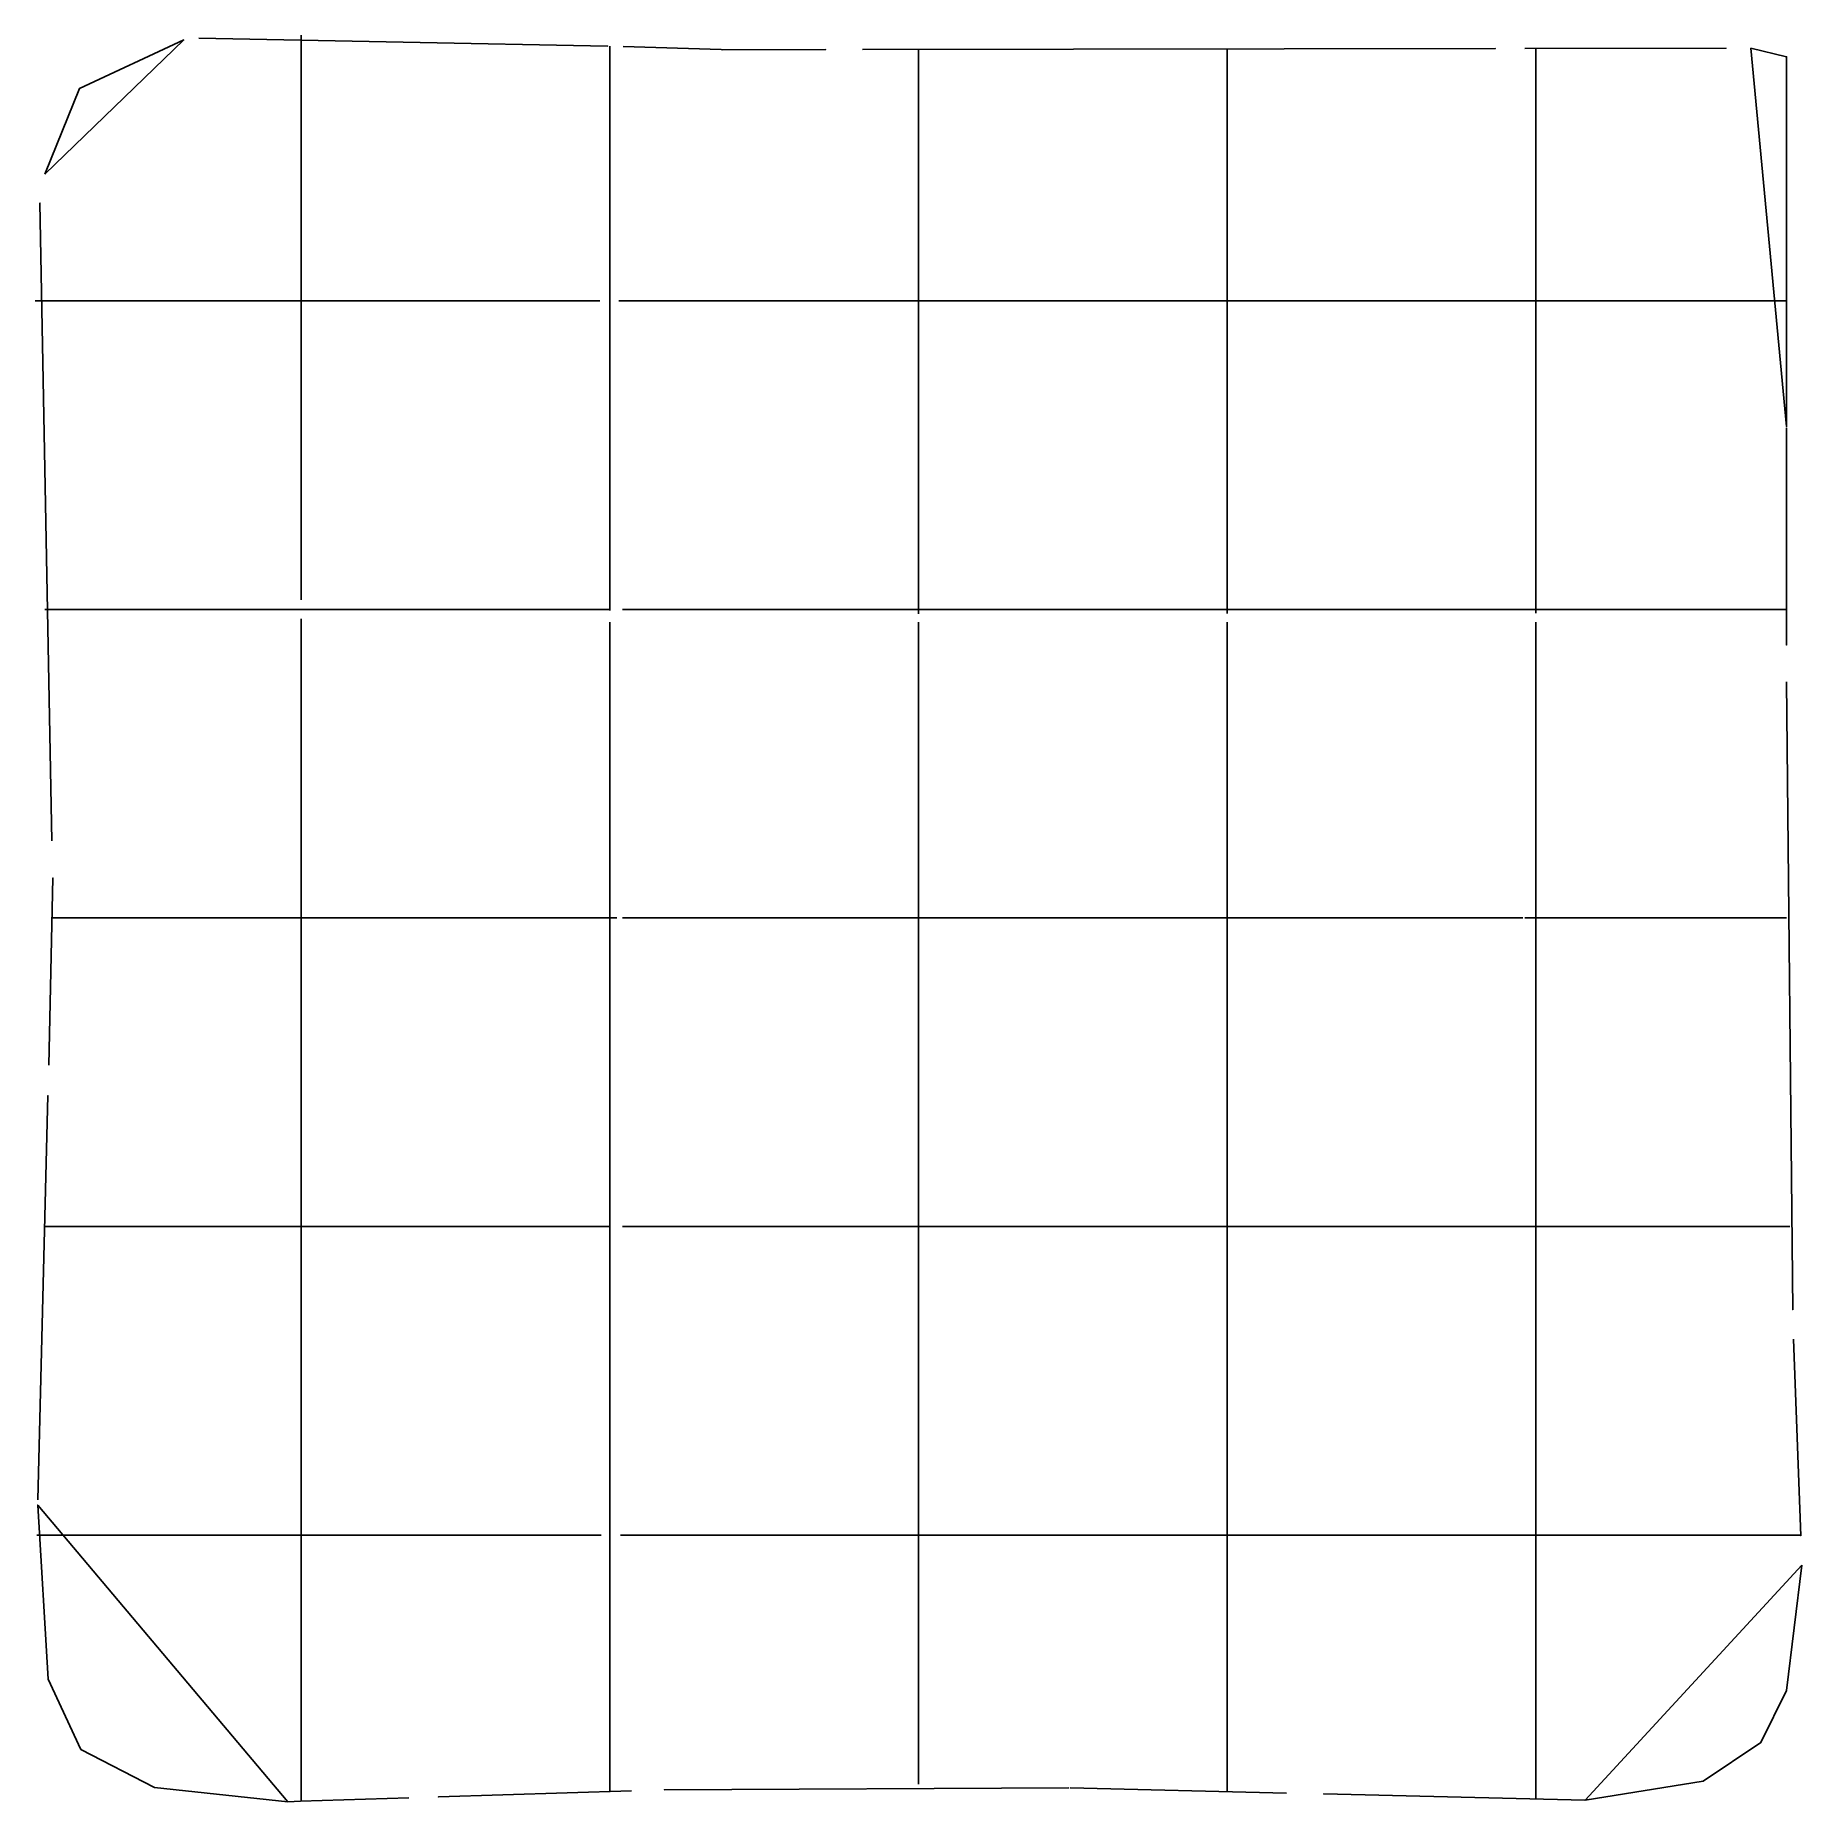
# Model space of a CAD drawing. Header units: metres. Extents: x 0.4 to 14.7, y 0.4 to 14.7.
import ezdxf

# ---------------------------------------------------------------- set-up
doc = ezdxf.new("R2010")
doc.units = ezdxf.units.M

msp = doc.modelspace()

# ---------------------------------------------------------------- linework, layer by layer
for p, q in [((2.593, 14.371), (2.593, 14.742)), ((5.093, 14.267), (5.093, 14.655)), ((7.593, 14.387), (7.593, 14.628)), ((10.093, 14.238), (10.093, 14.631)), ((12.593, 14.243), (12.593, 14.635)), ((2.593, 14.074), (2.593, 14.371)), ((7.593, 14.199), (7.593, 14.387)), ((5.093, 14.035), (5.093, 14.267)), ((7.593, 13.904), (7.593, 14.199)), ((10.093, 14.023), (10.093, 14.238)), ((12.593, 14.025), (12.593, 14.243)), ((2.593, 13.974), (2.593, 14.074)), ((5.093, 13.921), (5.093, 14.035)), ((12.593, 13.908), (12.593, 14.025)), ((2.593, 13.476), (2.593, 13.974)), ((5.093, 13.351), (5.093, 13.921)), ((7.593, 13.312), (7.593, 13.904)), ((10.093, 13.906), (10.093, 14.023)), ((10.093, 13.317), (10.093, 13.906)), ((12.593, 13.323), (12.593, 13.908)), ((2.593, 13.112), (2.593, 13.476)), ((5.093, 13.067), (5.093, 13.351)), ((7.593, 13.052), (7.593, 13.312)), ((10.093, 13.054), (10.093, 13.317)), ((12.593, 13.057), (12.593, 13.323)), ((2.593, 12.956), (2.593, 13.112)), ((5.093, 12.91), (5.093, 13.067)), ((7.593, 12.896), (7.593, 13.052)), ((10.093, 12.898), (10.093, 13.054)), ((12.593, 12.9), (12.593, 13.057)), ((2.593, 12.281), (2.593, 12.956)), ((5.093, 12.235), (5.093, 12.91)), ((7.593, 12.221), (7.593, 12.896)), ((10.093, 12.223), (10.093, 12.898)), ((12.593, 12.225), (12.593, 12.9)), ((0.438, 12.592), (0.808, 12.592)), ((0.438, 12.592), (0.808, 12.592)), ((0.808, 12.592), (1.11, 12.592)), ((1.11, 12.592), (1.208, 12.592)), ((1.208, 12.592), (1.701, 12.592)), ((1.701, 12.592), (2.07, 12.592)), ((2.07, 12.592), (2.227, 12.592)), ((2.227, 12.592), (2.902, 12.592)), ((2.902, 12.592), (3.497, 12.592)), ((3.497, 12.592), (3.895, 12.592)), ((3.895, 12.592), (3.974, 12.592)), ((3.974, 12.592), (4.99, 12.592)), ((4.99, 12.592), (4.992, 12.592)), ((4.992, 12.592), (5.006, 12.592)), ((5.006, 12.592), (5.01, 12.592)), ((5.165, 12.592), (5.166, 12.592)), ((5.166, 12.592), (5.175, 12.592)), ((5.175, 12.592), (5.189, 12.592)), ((5.189, 12.592), (5.194, 12.592)), ((5.194, 12.592), (6.209, 12.592)), ((6.209, 12.592), (6.289, 12.592)), ((6.289, 12.592), (6.686, 12.592)), ((6.686, 12.592), (7.279, 12.592)), ((7.279, 12.592), (7.954, 12.592)), ((7.954, 12.592), (8.111, 12.592)), ((8.111, 12.592), (8.603, 12.592)), ((8.603, 12.592), (9.001, 12.592)), ((9.001, 12.592), (9.08, 12.592)), ((9.08, 12.592), (9.57, 12.592)), ((9.57, 12.592), (10.245, 12.592)), ((10.245, 12.592), (10.917, 12.592)), ((10.917, 12.592), (11.315, 12.592)), ((11.315, 12.592), (11.395, 12.592)), ((11.395, 12.592), (11.704, 12.592)), ((11.704, 12.592), (12.488, 12.592)), ((12.488, 12.592), (13.163, 12.592)), ((13.163, 12.592), (13.393, 12.592)), ((13.393, 12.592), (13.512, 12.592)), ((13.512, 12.592), (14.021, 12.592)), ((14.021, 12.592), (14.232, 12.592)), ((14.232, 12.592), (14.626, 12.592)), ((2.593, 11.687), (2.593, 12.281)), ((5.093, 11.664), (5.093, 12.235)), ((7.593, 11.656), (7.593, 12.221)), ((10.093, 11.657), (10.093, 12.223)), ((12.593, 11.658), (12.593, 12.225)), ((2.593, 11.289), (2.593, 11.687)), ((5.093, 11.266), (5.093, 11.664)), ((7.593, 11.258), (7.593, 11.656)), ((10.093, 11.26), (10.093, 11.657)), ((12.593, 11.261), (12.593, 11.658)), ((2.593, 11.209), (2.593, 11.289)), ((2.593, 10.193), (2.593, 11.209)), ((5.093, 11.186), (5.093, 11.266)), ((5.093, 10.183), (5.093, 11.186)), ((7.593, 11.179), (7.593, 11.258)), ((7.593, 10.179), (7.593, 11.179)), ((10.093, 11.18), (10.093, 11.26)), ((10.093, 10.179), (10.093, 11.18)), ((12.593, 11.181), (12.593, 11.261)), ((12.593, 10.179), (12.593, 11.181)), ((2.593, 10.187), (2.593, 10.193)), ((2.593, 10.174), (2.593, 10.187)), ((2.593, 10.17), (2.593, 10.174)), ((2.593, 10.169), (2.593, 10.17)), ((5.093, 10.175), (5.093, 10.183)), ((5.093, 10.152), (5.093, 10.175)), ((7.593, 10.172), (7.593, 10.179)), ((7.593, 10.148), (7.593, 10.172)), ((10.093, 10.176), (10.093, 10.179)), ((10.093, 10.152), (10.093, 10.176)), ((12.593, 10.155), (12.593, 10.179)), ((0.514, 10.092), (0.899, 10.092)), ((0.514, 10.092), (0.899, 10.092)), ((0.899, 10.092), (1.142, 10.092)), ((1.142, 10.092), (1.254, 10.092)), ((1.254, 10.092), (1.811, 10.092)), ((1.811, 10.092), (2.11, 10.092)), ((2.11, 10.092), (2.266, 10.092)), ((2.266, 10.092), (2.942, 10.092)), ((2.942, 10.092), (3.517, 10.092)), ((3.517, 10.092), (3.915, 10.092)), ((3.915, 10.092), (3.994, 10.092)), ((3.994, 10.092), (4.998, 10.092)), ((4.998, 10.092), (5.005, 10.092)), ((5.005, 10.092), (5.082, 10.092)), ((5.082, 10.092), (5.086, 10.092)), ((5.086, 10.092), (5.087, 10.092)), ((5.093, 10.087), (5.093, 10.152)), ((5.093, 10.083), (5.093, 10.087)), ((5.093, 10.082), (5.093, 10.083)), ((5.196, 10.092), (5.233, 10.092)), ((5.233, 10.092), (5.304, 10.092)), ((5.304, 10.092), (6.229, 10.092)), ((6.229, 10.092), (6.309, 10.092)), ((6.309, 10.092), (6.707, 10.092)), ((6.707, 10.092), (7.319, 10.092)), ((7.319, 10.092), (7.994, 10.092)), ((7.593, 10.125), (7.593, 10.148)), ((7.593, 10.06), (7.593, 10.125)), ((7.593, 10.056), (7.593, 10.06)), ((7.593, 10.055), (7.593, 10.056)), ((7.994, 10.092), (8.151, 10.092)), ((8.151, 10.092), (8.623, 10.092)), ((8.623, 10.092), (9.021, 10.092)), ((9.021, 10.092), (9.453, 10.092)), ((9.453, 10.092), (9.61, 10.092)), ((9.61, 10.092), (10.285, 10.092)), ((10.093, 10.103), (10.093, 10.152)), ((10.093, 10.077), (10.093, 10.103)), ((10.093, 10.063), (10.093, 10.077)), ((10.093, 10.059), (10.093, 10.063)), ((10.285, 10.092), (10.938, 10.092)), ((10.938, 10.092), (11.335, 10.092)), ((11.335, 10.092), (11.415, 10.092)), ((11.415, 10.092), (11.744, 10.092)), ((11.744, 10.092), (12.528, 10.092)), ((12.528, 10.092), (13.203, 10.092)), ((12.593, 10.144), (12.593, 10.155)), ((12.593, 10.067), (12.593, 10.144)), ((12.593, 10.063), (12.593, 10.067)), ((12.593, 10.062), (12.593, 10.063)), ((13.203, 10.092), (13.424, 10.092)), ((13.424, 10.092), (13.542, 10.092)), ((13.542, 10.092), (14.197, 10.092)), ((14.197, 10.092), (14.383, 10.092)), ((14.383, 10.092), (14.626, 10.092)), ((2.593, 10.004), (2.593, 10.014)), ((2.593, 9.99), (2.593, 10.004)), ((2.593, 9.989), (2.593, 9.99)), ((2.593, 8.974), (2.593, 9.989)), ((5.093, 9.938), (5.093, 9.987)), ((5.093, 9.849), (5.093, 9.938)), ((7.593, 9.917), (7.593, 9.988)), ((7.593, 9.792), (7.593, 9.917)), ((10.093, 9.919), (10.093, 9.988)), ((10.093, 9.799), (10.093, 9.919)), ((12.593, 9.922), (12.593, 9.988)), ((12.593, 9.807), (12.593, 9.922)), ((5.093, 8.952), (5.093, 9.849)), ((7.593, 8.944), (7.593, 9.792)), ((10.093, 8.945), (10.093, 9.799)), ((12.593, 8.946), (12.593, 9.807)), ((2.593, 8.895), (2.593, 8.974)), ((2.593, 8.497), (2.593, 8.895)), ((5.093, 8.872), (5.093, 8.952)), ((7.593, 8.865), (7.593, 8.944)), ((10.093, 8.866), (10.093, 8.945)), ((12.593, 8.867), (12.593, 8.946)), ((5.093, 8.474), (5.093, 8.872)), ((7.593, 8.467), (7.593, 8.865)), ((10.093, 8.468), (10.093, 8.866)), ((12.593, 8.469), (12.593, 8.867)), ((2.593, 7.903), (2.593, 8.497)), ((5.093, 7.858), (5.093, 8.474)), ((7.593, 7.843), (7.593, 8.467)), ((10.093, 7.845), (10.093, 8.468)), ((12.593, 7.847), (12.593, 8.469)), ((2.593, 7.228), (2.593, 7.903)), ((5.093, 7.183), (5.093, 7.858)), ((7.593, 7.168), (7.593, 7.843)), ((10.093, 7.17), (10.093, 7.845)), ((12.593, 7.172), (12.593, 7.847)), ((0.576, 7.592), (1.008, 7.592)), ((0.576, 7.592), (1.008, 7.592)), ((1.008, 7.592), (1.294, 7.592)), ((1.294, 7.592), (1.9, 7.592)), ((1.9, 7.592), (2.143, 7.592)), ((2.143, 7.592), (2.299, 7.592)), ((2.299, 7.592), (2.974, 7.592)), ((2.974, 7.592), (3.534, 7.592)), ((3.534, 7.592), (3.932, 7.592)), ((3.932, 7.592), (4.011, 7.592)), ((4.011, 7.592), (5.01, 7.592)), ((5.01, 7.592), (5.056, 7.592)), ((5.056, 7.592), (5.105, 7.592)), ((5.105, 7.592), (5.144, 7.592)), ((5.144, 7.592), (5.148, 7.592)), ((5.148, 7.592), (5.149, 7.592)), ((5.196, 7.592), (5.283, 7.592)), ((5.283, 7.592), (5.43, 7.592)), ((5.43, 7.592), (6.246, 7.592)), ((6.246, 7.592), (6.325, 7.592)), ((6.325, 7.592), (6.723, 7.592)), ((6.723, 7.592), (7.352, 7.592)), ((7.352, 7.592), (8.027, 7.592)), ((8.027, 7.592), (8.183, 7.592)), ((8.183, 7.592), (8.64, 7.592)), ((8.64, 7.592), (9.038, 7.592)), ((9.038, 7.592), (9.486, 7.592)), ((9.486, 7.592), (9.642, 7.592)), ((9.642, 7.592), (10.317, 7.592)), ((10.317, 7.592), (10.954, 7.592)), ((10.954, 7.592), (11.352, 7.592)), ((11.352, 7.592), (11.431, 7.592)), ((11.431, 7.592), (12.195, 7.592)), ((12.195, 7.592), (12.377, 7.592)), ((12.377, 7.592), (12.489, 7.592)), ((12.504, 7.592), (12.514, 7.592)), ((12.514, 7.592), (12.54, 7.592)), ((12.54, 7.592), (12.566, 7.592)), ((12.566, 7.592), (12.591, 7.592)), ((12.591, 7.592), (12.625, 7.592)), ((12.625, 7.592), (12.649, 7.592)), ((12.649, 7.592), (12.669, 7.592)), ((12.669, 7.592), (13.448, 7.592)), ((13.448, 7.592), (13.567, 7.592)), ((13.567, 7.592), (14.021, 7.592)), ((14.021, 7.592), (14.232, 7.592)), ((14.232, 7.592), (14.626, 7.592)), ((2.593, 7.072), (2.593, 7.228)), ((5.093, 7.026), (5.093, 7.183)), ((7.593, 7.012), (7.593, 7.168)), ((10.093, 7.014), (10.093, 7.17)), ((12.593, 7.016), (12.593, 7.172)), ((2.593, 6.581), (2.593, 7.072)), ((5.093, 6.558), (5.093, 7.026)), ((7.593, 6.55), (7.593, 7.012)), ((10.093, 6.551), (10.093, 7.014)), ((12.593, 6.552), (12.593, 7.016)), ((2.593, 6.183), (2.593, 6.581)), ((5.093, 6.16), (5.093, 6.558)), ((7.593, 6.152), (7.593, 6.55)), ((10.093, 6.153), (10.093, 6.551)), ((12.593, 6.155), (12.593, 6.552)), ((2.593, 6.103), (2.593, 6.183)), ((5.093, 5.724), (5.093, 6.16)), ((10.093, 5.711), (10.093, 6.153)), ((12.593, 5.713), (12.593, 6.155)), ((2.593, 5.612), (2.593, 6.103)), ((7.593, 5.709), (7.593, 6.152)), ((2.593, 4.937), (2.593, 5.612)), ((5.093, 5.567), (5.093, 5.724)), ((7.593, 5.557), (7.593, 5.709)), ((10.093, 5.554), (10.093, 5.711)), ((12.593, 5.557), (12.593, 5.713)), ((5.093, 4.892), (5.093, 5.567)), ((7.593, 5.553), (7.593, 5.557)), ((7.593, 4.878), (7.593, 5.553)), ((10.093, 4.879), (10.093, 5.554)), ((12.593, 4.881), (12.593, 5.557)), ((0.513, 5.092), (0.933, 5.092)), ((0.513, 5.092), (0.933, 5.092)), ((0.933, 5.092), (1.253, 5.092)), ((1.253, 5.092), (1.811, 5.092)), ((1.811, 5.092), (2.11, 5.092)), ((2.11, 5.092), (2.266, 5.092)), ((2.266, 5.092), (2.941, 5.092)), ((2.941, 5.092), (3.517, 5.092)), ((3.517, 5.092), (3.915, 5.092)), ((3.915, 5.092), (3.994, 5.092)), ((3.994, 5.092), (4.997, 5.092)), ((4.997, 5.092), (5.005, 5.092)), ((5.005, 5.092), (5.042, 5.092)), ((5.042, 5.092), (5.081, 5.092)), ((5.081, 5.092), (5.085, 5.092)), ((5.085, 5.092), (5.086, 5.092)), ((5.196, 5.092), (5.232, 5.092)), ((5.232, 5.092), (5.299, 5.092)), ((5.299, 5.092), (5.303, 5.092)), ((5.303, 5.092), (6.229, 5.092)), ((6.229, 5.092), (6.309, 5.092)), ((6.309, 5.092), (6.707, 5.092)), ((6.707, 5.092), (7.319, 5.092)), ((7.319, 5.092), (7.994, 5.092)), ((7.994, 5.092), (8.15, 5.092)), ((8.15, 5.092), (8.623, 5.092)), ((8.623, 5.092), (8.639, 5.092)), ((8.639, 5.092), (9.021, 5.092)), ((9.021, 5.092), (9.453, 5.092)), ((9.453, 5.092), (9.609, 5.092)), ((9.609, 5.092), (10.284, 5.092)), ((10.284, 5.092), (10.937, 5.092)), ((10.937, 5.092), (11.335, 5.092)), ((11.335, 5.092), (11.415, 5.092)), ((11.415, 5.092), (11.743, 5.092)), ((11.743, 5.092), (12.528, 5.092)), ((12.528, 5.092), (13.203, 5.092)), ((13.203, 5.092), (13.445, 5.092)), ((13.445, 5.092), (13.56, 5.092)), ((13.56, 5.092), (14.034, 5.092)), ((14.034, 5.092), (14.262, 5.092)), ((14.262, 5.092), (14.651, 5.092)), ((2.593, 4.266), (2.593, 4.937)), ((5.093, 4.243), (5.093, 4.892)), ((7.593, 4.236), (7.593, 4.878)), ((10.093, 4.237), (10.093, 4.879)), ((12.593, 4.238), (12.593, 4.881)), ((2.593, 3.868), (2.593, 4.266)), ((5.093, 3.845), (5.093, 4.243)), ((7.593, 3.838), (7.593, 4.236)), ((10.093, 3.839), (10.093, 4.237)), ((12.593, 3.84), (12.593, 4.238)), ((2.593, 3.789), (2.593, 3.868)), ((2.593, 3.478), (2.593, 3.789)), ((5.093, 3.766), (5.093, 3.845)), ((5.093, 3.433), (5.093, 3.766)), ((7.593, 3.759), (7.593, 3.838)), ((7.593, 2.699), (7.593, 3.759)), ((10.093, 3.76), (10.093, 3.839)), ((10.093, 2.701), (10.093, 3.76)), ((12.593, 3.761), (12.593, 3.84)), ((12.593, 2.702), (12.593, 3.761)), ((2.593, 2.694), (2.593, 3.478)), ((5.093, 2.649), (5.093, 3.433)), ((0.45, 2.592), (0.62, 2.592)), ((0.45, 2.592), (0.62, 2.592)), ((0.62, 2.592), (0.854, 2.592)), ((0.854, 2.592), (1.215, 2.592)), ((1.215, 2.592), (1.72, 2.592)), ((1.72, 2.592), (2.077, 2.592)), ((2.077, 2.592), (2.233, 2.592)), ((2.233, 2.592), (2.908, 2.592)), ((2.593, 2.019), (2.593, 2.694)), ((2.908, 2.592), (3.5, 2.592)), ((3.5, 2.592), (3.898, 2.592)), ((3.898, 2.592), (3.977, 2.592)), ((3.977, 2.592), (4.991, 2.592)), ((4.991, 2.592), (5.018, 2.592)), ((5.018, 2.592), (5.022, 2.592)), ((5.022, 2.592), (5.023, 2.592)), ((5.093, 1.974), (5.093, 2.649)), ((5.178, 2.592), (5.188, 2.592)), ((5.188, 2.592), (5.195, 2.592)), ((5.195, 2.592), (6.213, 2.592)), ((6.213, 2.592), (6.292, 2.592)), ((6.292, 2.592), (6.69, 2.592)), ((6.69, 2.592), (7.286, 2.592)), ((7.286, 2.592), (7.961, 2.592)), ((7.593, 2.638), (7.593, 2.699)), ((7.593, 2.613), (7.593, 2.638)), ((7.593, 2.579), (7.593, 2.613)), ((7.593, 2.534), (7.593, 2.579)), ((7.961, 2.592), (8.117, 2.592)), ((8.117, 2.592), (8.606, 2.592)), ((8.606, 2.592), (9.004, 2.592)), ((9.004, 2.592), (9.083, 2.592)), ((9.083, 2.592), (9.576, 2.592)), ((9.576, 2.592), (10.251, 2.592)), ((10.093, 2.611), (10.093, 2.701)), ((10.093, 2.605), (10.093, 2.611)), ((10.093, 2.593), (10.093, 2.605)), ((10.093, 2.582), (10.093, 2.593)), ((10.093, 2.57), (10.093, 2.582)), ((10.251, 2.592), (10.921, 2.592)), ((10.921, 2.592), (11.319, 2.592)), ((11.319, 2.592), (11.398, 2.592)), ((11.398, 2.592), (11.71, 2.592)), ((11.71, 2.592), (12.495, 2.592)), ((12.495, 2.592), (13.17, 2.592)), ((12.593, 2.592), (12.593, 2.702)), ((12.593, 2.586), (12.593, 2.592)), ((12.593, 2.541), (12.593, 2.586)), ((13.17, 2.592), (13.509, 2.592)), ((13.509, 2.592), (13.609, 2.592)), ((13.609, 2.592), (14.073, 2.592)), ((14.073, 2.592), (14.367, 2.592)), ((14.367, 2.592), (14.739, 2.592)), ((7.593, 2.519), (7.593, 2.534)), ((7.593, 1.757), (7.593, 2.519)), ((10.093, 2.538), (10.093, 2.57)), ((10.093, 2.52), (10.093, 2.538)), ((10.093, 1.707), (10.093, 2.52)), ((12.593, 2.521), (12.593, 2.541)), ((12.593, 1.652), (12.593, 2.521)), ((2.593, 1.668), (2.593, 2.019)), ((5.093, 1.717), (5.093, 1.974)), ((5.093, 1.605), (5.093, 1.717)), ((7.593, 1.637), (7.593, 1.757)), ((2.593, 1.57), (2.593, 1.668)), ((5.093, 0.937), (5.093, 1.605)), ((7.593, 1.172), (7.593, 1.637)), ((10.093, 1.596), (10.093, 1.707)), ((10.093, 1.142), (10.093, 1.596)), ((12.593, 1.55), (12.593, 1.652)), ((2.593, 1.109), (2.593, 1.57)), ((12.593, 1.116), (12.593, 1.55)), ((7.593, 1.171), (7.593, 1.172)), ((7.593, 0.972), (7.593, 1.171)), ((2.593, 0.807), (2.593, 1.109)), ((10.093, 0.9), (10.093, 1.142)), ((12.593, 0.829), (12.593, 1.116)), ((5.093, 0.73), (5.093, 0.937)), ((7.593, 0.574), (7.593, 0.972)), ((7.593, 0.574), (7.593, 0.972)), ((10.093, 0.515), (10.093, 0.9)), ((10.093, 0.515), (10.093, 0.9)), ((2.593, 0.437), (2.593, 0.807)), ((2.593, 0.437), (2.593, 0.807)), ((5.093, 0.516), (5.093, 0.73)), ((5.093, 0.516), (5.093, 0.73)), ((12.593, 0.455), (12.593, 0.829)), ((12.593, 0.455), (12.593, 0.829))]:
    msp.add_line(p, q)
for points in [[(0.515, 13.617), (0.797, 14.312), (1.64, 14.705)], [(1.762, 14.718), (5.073, 14.655)], [(5.073, 14.655), (5.074, 14.655)], [(5.074, 14.655), (5.074, 14.655)], [(5.201, 14.651), (5.993, 14.626)], [(5.993, 14.626), (6.006, 14.625)], [(6.006, 14.625), (6.84, 14.626)], [(7.138, 14.627), (12.266, 14.634)], [(12.505, 14.635), (14.135, 14.637)], [(14.337, 14.637), (14.625, 14.568), (14.626, 11.572)], [(0.572, 8.218), (0.475, 13.383)], [(14.626, 12.298), (14.626, 12.298)], [(14.626, 11.563), (14.626, 9.803)], [(14.626, 9.504), (14.675, 4.419)], [(0.572, 8.218), (0.572, 8.218)], [(0.547, 6.4), (0.581, 7.916)], [(0.458, 2.879), (0.54, 6.153)], [(14.683, 4.181), (14.74, 2.587)], [(0.472, 3.429), (0.472, 3.429)], [(2.483, 0.433), (1.404, 0.547), (0.807, 0.857), (0.542, 1.427), (0.457, 2.836)], [(2.483, 0.433), (1.404, 0.547), (0.807, 0.857), (0.542, 1.427), (0.457, 2.836)], [(14.748, 2.349), (14.624, 1.334), (14.418, 0.912), (13.951, 0.6), (12.994, 0.445)], [(2.586, 0.437), (2.483, 0.433)], [(3.464, 0.465), (2.586, 0.437)], [(5.269, 0.522), (3.703, 0.472)], [(8.81, 0.545), (5.534, 0.53)], [(10.574, 0.503), (8.822, 0.545)], [(12.992, 0.445), (10.876, 0.496)], [(12.994, 0.445), (12.992, 0.445)]]:
    msp.add_lwpolyline(points, close=True)

doc.saveas('drawing.dxf')
